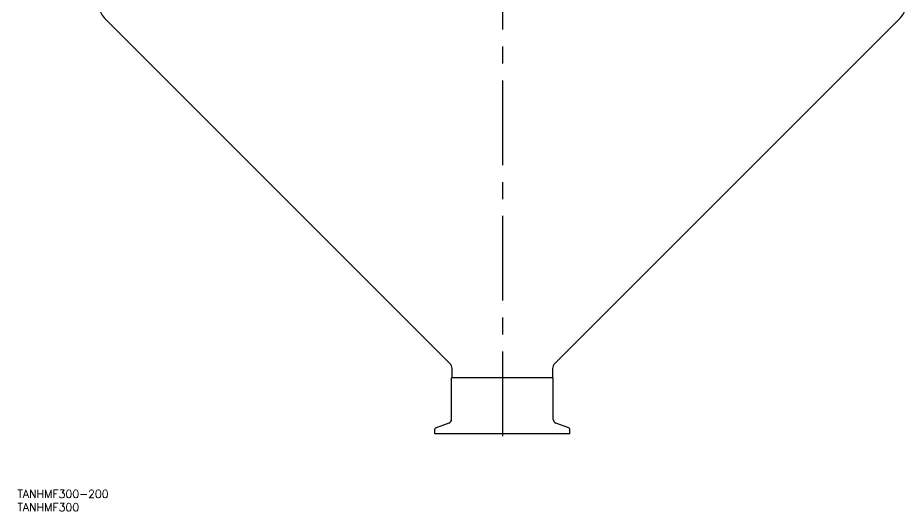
# Model space of a CAD drawing. Extents: x -192 to 726, y -701 to 189.
# Drawn here: x -181.6 to 151, y -701.2 to -516.2 of the extents above; entities that cross this region are included whole.
import ezdxf

# ---------------------------------------------------------------- set-up
doc = ezdxf.new("R2010")
doc.units = 0
doc.linetypes.add('CENTER', pattern=[50.8, 31.75, -6.35, 6.35, -6.35])
doc.layers.get('0').update_dxf_attribs({"linetype": 'CONTINUOUS'})
doc.layers.add('CENTER', color=1, linetype='CONTINUOUS')
doc.styles.get("Standard").update_dxf_attribs({"font": 'txt.shx', "height": 3, "bigfont": 'bigfont.shx'})

msp = doc.modelspace()

# ---------------------------------------------------------------- linework, layer by layer
at = {"color": 7, "linetype": 'CONTINUOUS'}
for p, q in [((-19.67, -645.78), (-149.24, -516.2)), ((19.67, -645.78), (149.24, -516.2)), ((-18.85, -651.18), (-18.85, -647.76)), ((18.85, -647.76), (18.85, -651.18)), ((-19.05, -666.8), (-19.05, -651.18)), ((19.05, -651.18), (-19.05, -651.18)), ((19.05, -666.8), (19.05, -651.18)), ((-20.02, -668.18), (-24.86, -669.95)), ((24.86, -669.95), (20.02, -668.18)), ((-25.25, -672.18), (-25.25, -670.5)), ((25.25, -672.18), (25.25, -670.5)), ((25.25, -672.18), (-25.25, -672.18))]:
    msp.add_line(p, q, dxfattribs=at)
for centre, radius, start, end in [((-145, -511.96), 6, 180, 225), ((145, -511.96), 6, 315, 0), ((-21.65, -647.76), 2.8, 360, 45), ((21.65, -647.76), 2.8, 135, 180), ((-20.52, -666.8), 1.47, 290, 0), ((20.52, -666.8), 1.47, 180, 250), ((-24.66, -670.5), 0.588, 110, 180), ((24.66, -670.5), 0.588, 0, 70)]:
    msp.add_arc(centre, radius, start, end, dxfattribs=at)
at = {"layer": 'CENTER', "color": 1, "linetype": 'CENTER'}
msp.add_line((0, -285.72), (0, -674.18), dxfattribs=at)

# ---------------------------------------------------------------- texts
at = {"color": 7, "linetype": 'CONTINUOUS'}
for s, p in [('TANHMF300-200', (-181.75, -696.24)), ('TANHMF300', (-181.75, -701.24))]:
    msp.add_text(s, height=3, dxfattribs=at).set_placement(p)

doc.saveas('drawing.dxf')
